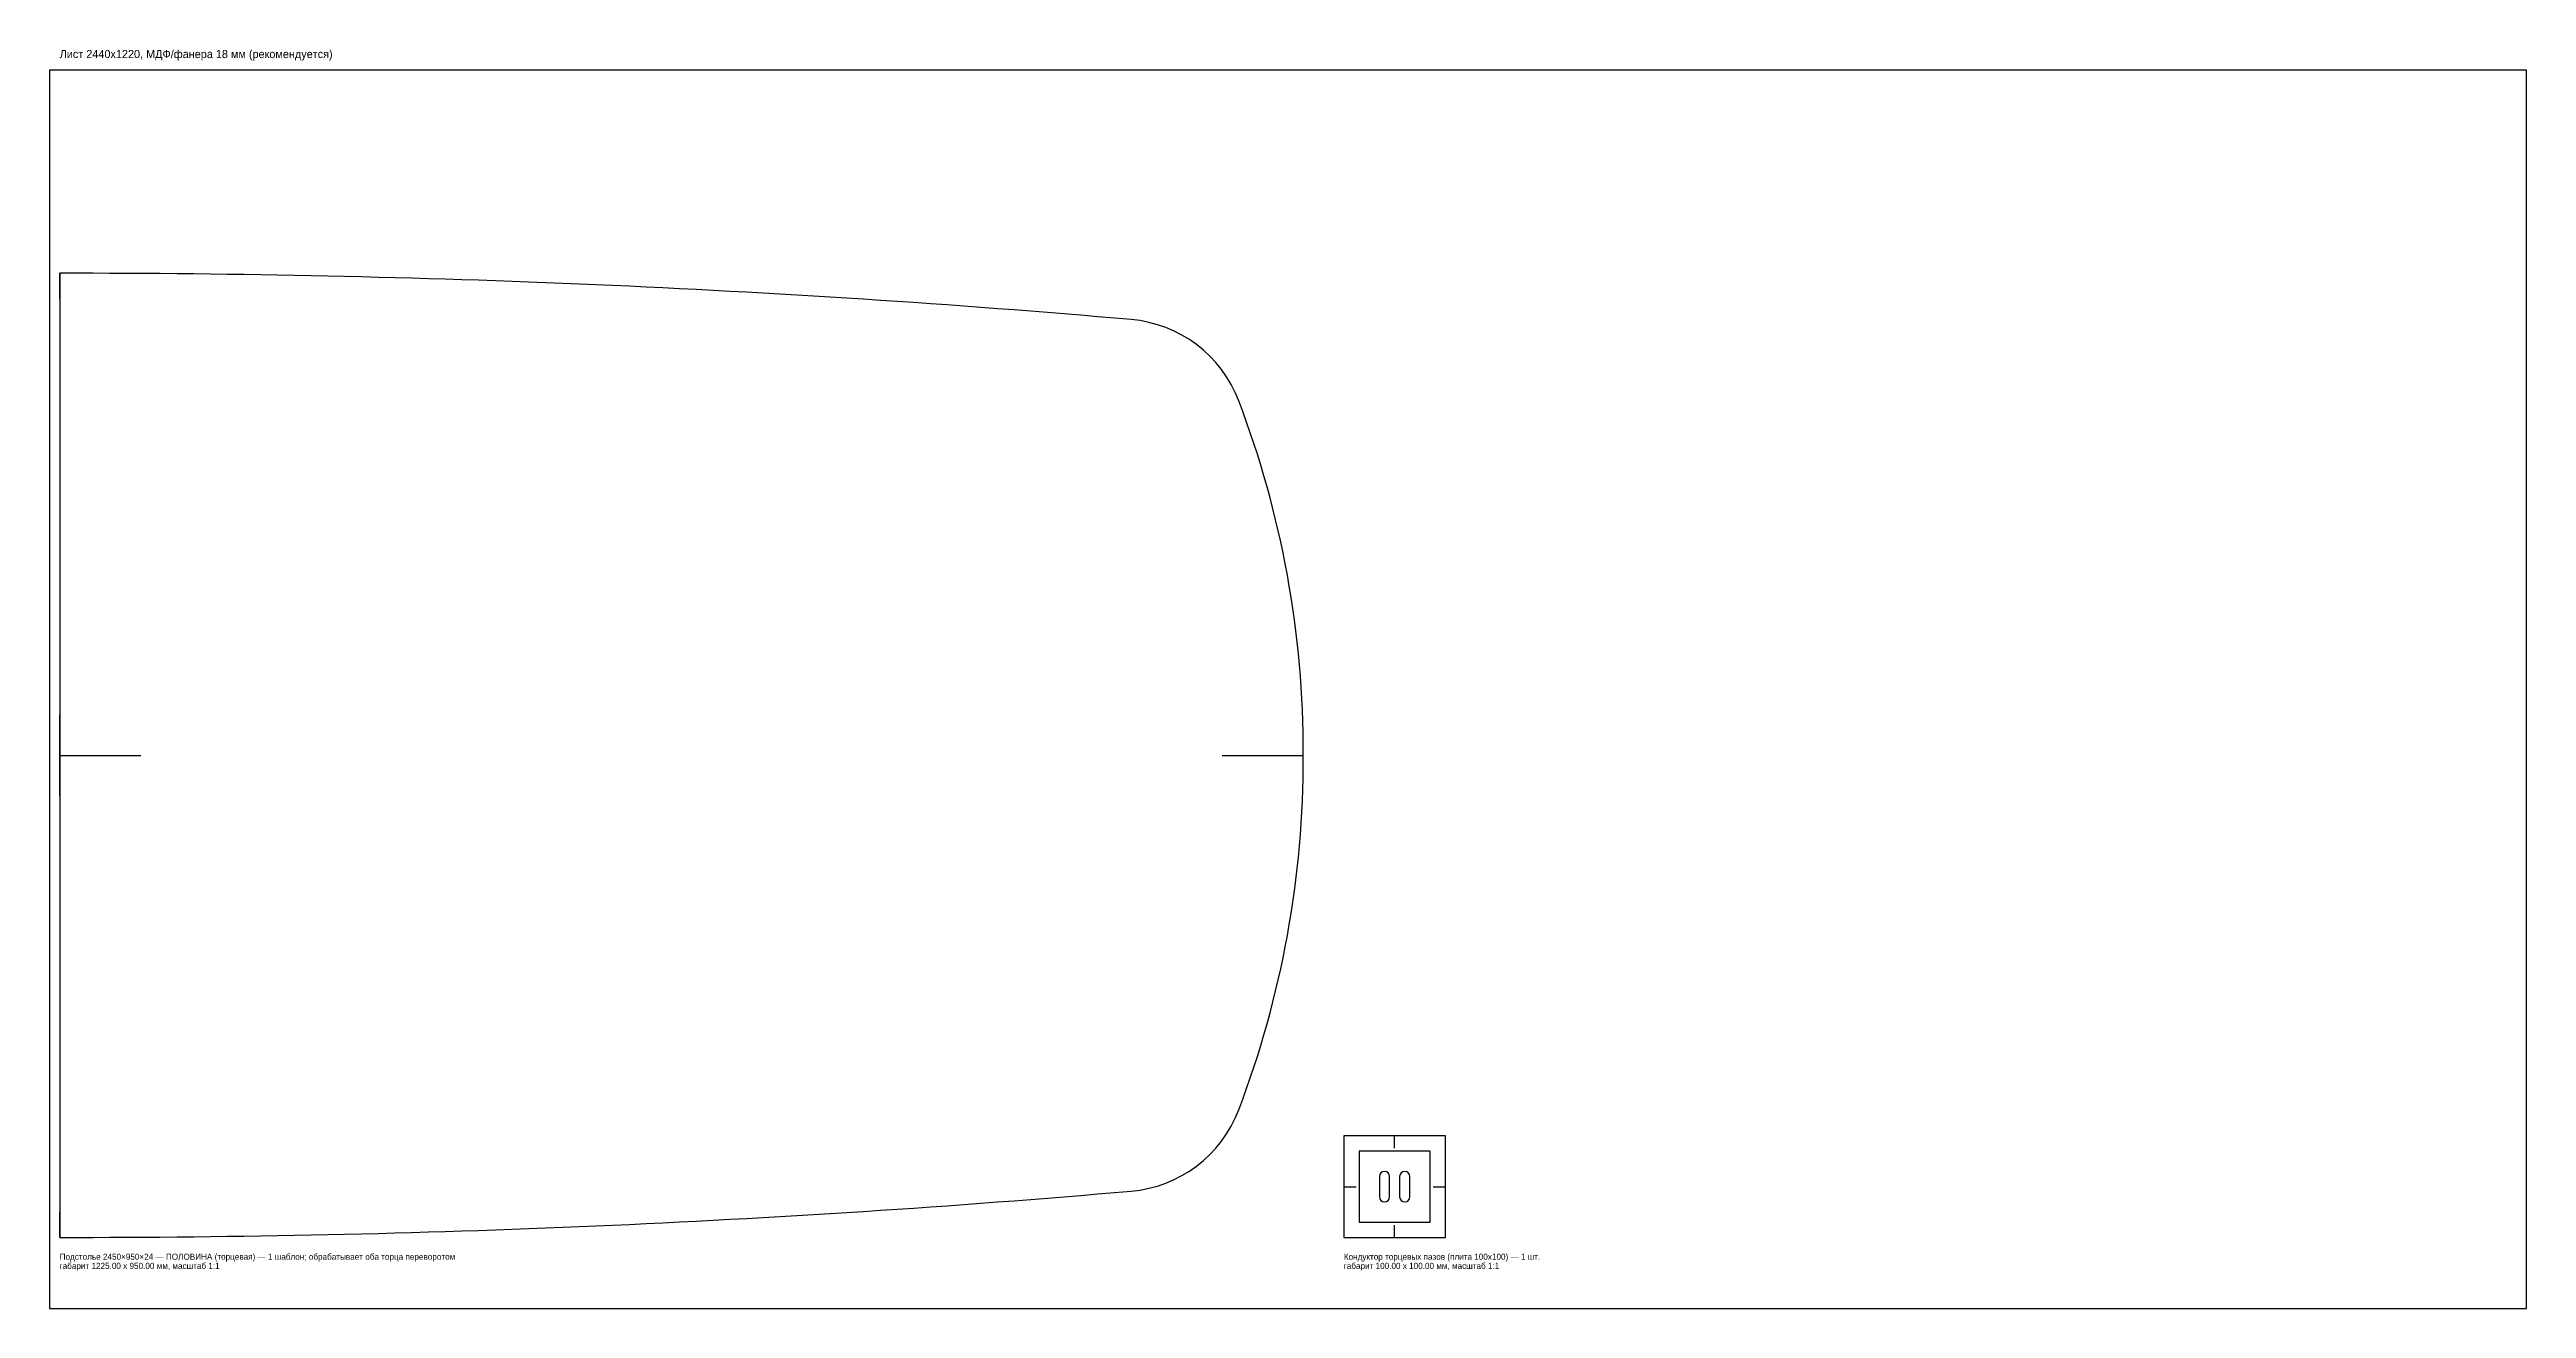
# Model space of a CAD drawing. Header units: millimetres. Extents: x 0 to 2440, y 0 to 1240.
import ezdxf

# ---------------------------------------------------------------- set-up
doc = ezdxf.new("R2010")
doc.units = ezdxf.units.MM
for name, color, linetype in [('CUT', 1, 'Continuous'), ('MARK', 5, 'Continuous'), ('SHEET', 8, 'Continuous'), ('TEXT', 7, 'Continuous')]:
    doc.layers.add(name, color=color, linetype=linetype)

msp = doc.modelspace()

# ---------------------------------------------------------------- linework, layer by layer
at = {"layer": 'CUT'}
for points in [[(10, 70, 0.021574), (1065.4, 115.6, 0.287747), (1171.5, 195.6, 0.092262), (1235, 545, 0.092262), (1171.5, 894.4, 0.287747), (1065.4, 974.4, 0.021574), (10, 1020)], [(1320, 110), (1320, 130, 1), (1310, 130), (1310, 110, 1)], [(1340, 110), (1340, 130, 1), (1330, 130), (1330, 110, 1)]]:
    msp.add_lwpolyline(points, format="xyb", close=True, dxfattribs=at)
msp.add_lwpolyline([(1275, 70), (1375, 70), (1375, 170), (1275, 170)], close=True, dxfattribs=at)
at = {"layer": 'MARK'}
for p, q in [((10, 995), (10, 1020)), ((10, 505), (10, 585)), ((10, 545), (90, 545)), ((1155, 545), (1235, 545)), ((1360, 155), (1290, 155)), ((1290, 155), (1290, 85)), ((1325, 158), (1325, 170)), ((1360, 85), (1360, 155)), ((1275, 120), (1287, 120)), ((1363, 120), (1375, 120)), ((10, 70), (10, 95)), ((1290, 85), (1360, 85)), ((1325, 70), (1325, 82))]:
    msp.add_line(p, q, dxfattribs=at)
at = {"layer": 'SHEET'}
msp.add_lwpolyline([(0, 0), (2440, 0), (2440, 1220), (0, 1220)], close=True, dxfattribs=at)

# ---------------------------------------------------------------- texts
msp.add_text('Лист 2440x1220, МДФ/фанера 18 мм (рекомендуется)', height=8, dxfattribs=at).set_placement((10, 1232))
at = {"layer": 'TEXT'}
for s, p in [('Подстолье 2450×950×24 — ПОЛОВИНА (торцевая) — 1 шаблон; обрабатывает оба торца переворотом', (10, 48)), ('Кондуктор торцевых пазов (плита 100x100) — 1 шт.', (1275, 48)), ('габарит 1225.00 x 950.00 мм, масштаб 1:1', (10, 39)), ('габарит 100.00 x 100.00 мм, масштаб 1:1', (1275, 39))]:
    msp.add_text(s, height=6, dxfattribs=at).set_placement(p)

doc.saveas('drawing.dxf')
